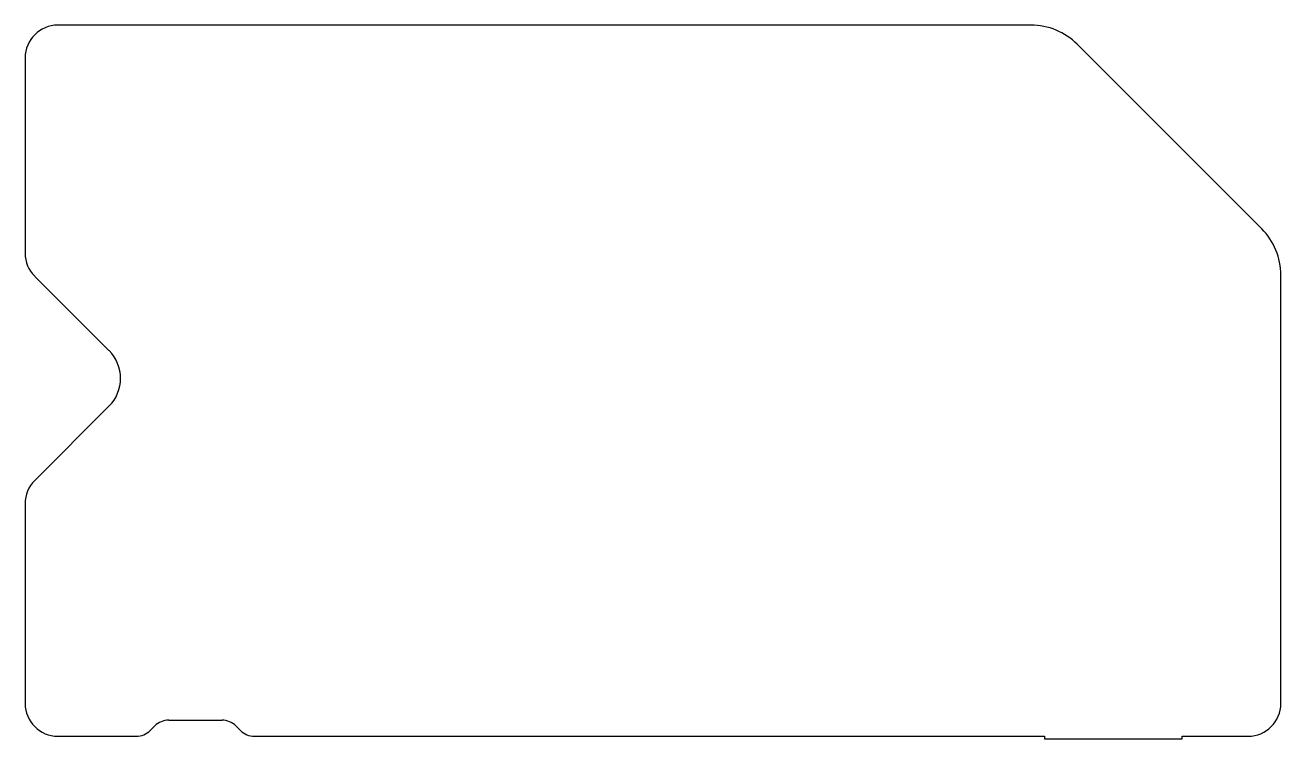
# Model space of a CAD drawing. Header units: millimetres. Extents: x -517 to -325, y 23 to 132.
import ezdxf

# ---------------------------------------------------------------- set-up
doc = ezdxf.new("R2010")
doc.units = ezdxf.units.MM
doc.layers.get('0').update_dxf_attribs({"linetype": 'CONTINUOUS'})

msp = doc.modelspace()

# ---------------------------------------------------------------- linework, layer by layer
for p, q in [((-363.54, 132), (-512.05, 132)), ((-328.33, 100.93), (-356.47, 129.07)), ((-517.05, 127), (-517.05, 97.21)), ((-515.58, 93.67), (-504.25, 82.34)), ((-325.4, 28.5), (-325.4, 93.86)), ((-504.25, 73.86), (-515.59, 62.53)), ((-517.05, 58.99), (-517.05, 28.5)), ((-497.95, 24.38), (-497.26, 25.07)), ((-495.14, 25.95), (-487, 25.95)), ((-484.88, 25.07), (-484.19, 24.38)), ((-512.05, 23.5), (-500.07, 23.5)), ((-482.07, 23.5), (-361.49, 23.5)), ((-361.49, 23.5), (-361.49, 23.1)), ((-361.49, 23.1), (-340.49, 23.1)), ((-340.49, 23.1), (-340.49, 23.5)), ((-340.49, 23.5), (-330.4, 23.5))]:
    msp.add_line(p, q)
for centre, radius, start, end in [((-512.05, 127), 5, 90, 180), ((-363.54, 122), 10, 45, 90), ((-335.4, 93.86), 10, 0, 45), ((-512.05, 97.21), 5, 180.0041, 225.0026), ((-508.49, 78.1), 6, -45.0077, 44.9922), ((-512.05, 58.99), 5, 134.9923, 180), ((-512.05, 28.5), 5, 180, 270), ((-330.4, 28.5), 5, -90, 0), ((-495.14, 22.95), 3, 90, 135), ((-487, 22.95), 3, 45, 90), ((-500.07, 26.5), 3, 270, 315), ((-482.07, 26.5), 3, 225, 270)]:
    msp.add_arc(centre, radius, start, end)

doc.saveas('drawing.dxf')
